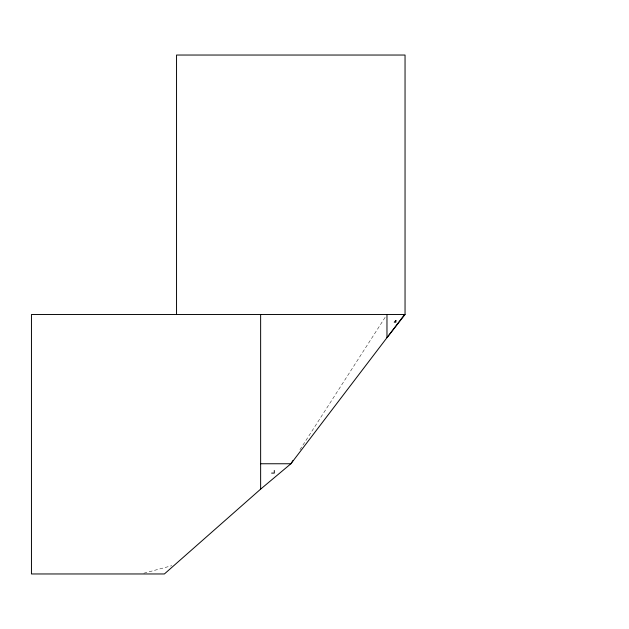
<?xml version="1.0" encoding="UTF-8"?>
<svg xmlns="http://www.w3.org/2000/svg" width="629" height="629" viewBox="0 0 629 629"><rect width="100%" height="100%" fill="white"/><g stroke="black" fill="none" stroke-linecap="round" stroke-linejoin="round"><path stroke-width="0.47" stroke-dasharray="3.15 2.36" d="M299.939 449.735L385.907 316.151M143.844 573.216L171.835 565.691"/><path stroke-width="0.94" d="M293.035 460.452L290.913 463.754L260.634 489.134L164.389 573.962L31.45 573.962L31.45 314.5L405.045 314.5L405.045 55.038L176.545 55.038L176.545 314.5M404.628 314.5L290.913 463.754L260.634 463.754M405.045 314.5L386.969 337.679L386.969 314.5M271.61 473.102L274.299 473.102L274.299 470.508M260.634 314.5L260.634 489.134M395.885 320.491L394.202 322.213L395.885 322.213L395.885 320.491"/></g></svg>
